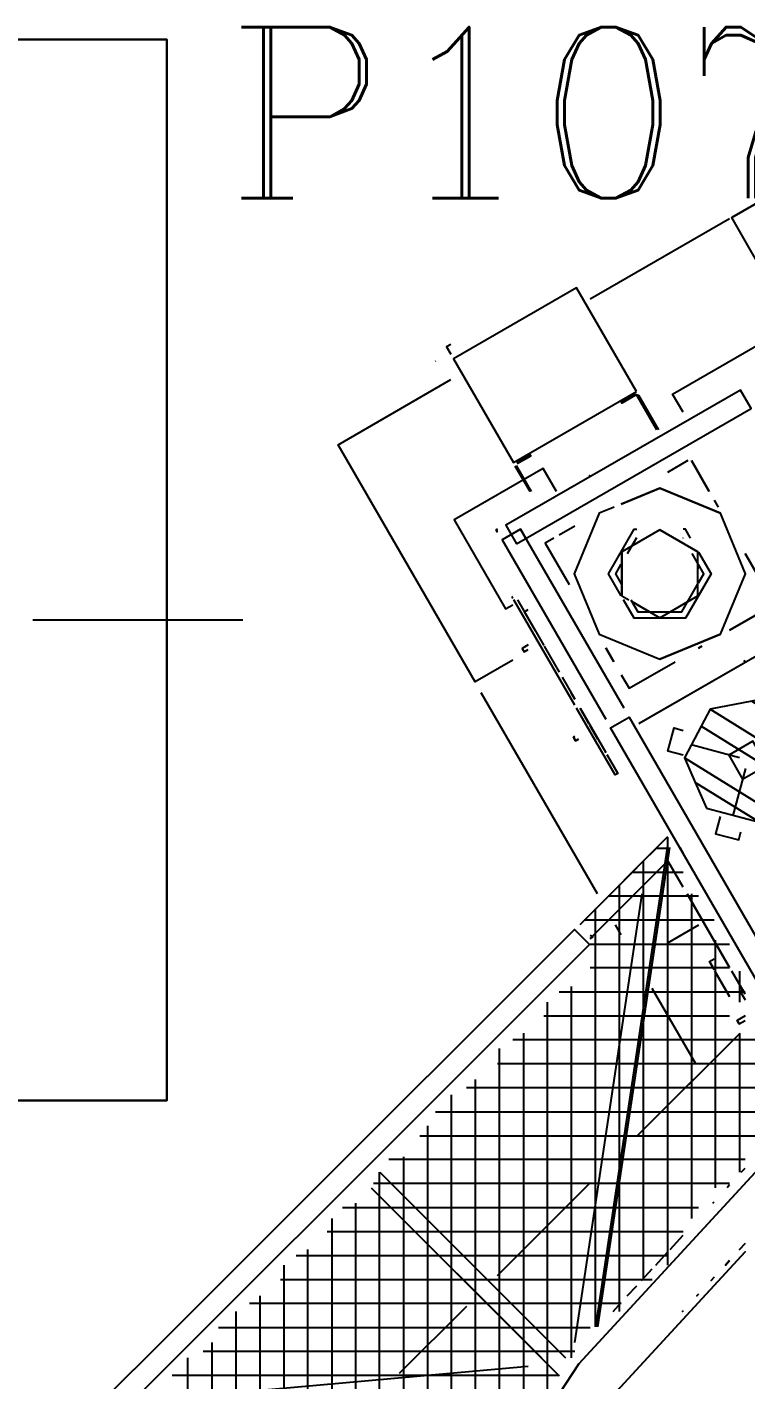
# Model space of a CAD drawing. Extents: x -57244 to 324435, y 15553 to 159369.
# Drawn here: x 58789 to 60887, y 48328 to 52280 of the extents above; entities that cross this region are included whole.
import ezdxf

# ---------------------------------------------------------------- set-up
doc = ezdxf.new("R2010")
doc.units = 0
doc.header["$LTSCALE"] = 2000
doc.header["$MEASUREMENT"] = 0
doc.linetypes.add('DASHDOT', pattern=[1, 0.5, -0.25, 0, -0.25])
doc.layers.add('BASE', color=253, linetype='CONTINUOUS')
doc.styles.add('ROMANC', font='ROMANC', dxfattribs={"height": 0.2})

msp = doc.modelspace()

# ---------------------------------------------------------------- linework, layer by layer
at = {"layer": 'BASE', "linetype": 'Continuous'}
for p, q in [((60839.8, 51720), (60433.1, 51485.1)), ((59981.1, 51303.9), (59980.5, 51303.5)), ((60704.2, 51155), (60673.5, 51208.2)), ((60902.5, 51165.7), (60871.2, 51219.9)), ((60257.3, 50923.1), (60214.4, 50997.4)), ((60261.9, 50923.1), (60217.9, 50999.4)), ((60718.2, 51013.5), (60659, 50979.3)), ((60718.2, 51013.5), (60659, 50979.3)), ((60780.4, 50923.1), (60728.2, 51013.5)), ((60728.2, 51013.5), (60780.4, 50923.1)), ((60257.3, 50923.1), (60231.2, 50968.3)), ((60334.7, 50923.1), (60295.9, 50990.2)), ((60430, 50968.3), (60433.1, 50970.1)), ((60433.1, 50970.1), (60430, 50968.3)), ((60794.6, 50898.5), (60806.5, 50877.9)), ((60794.6, 50898.5), (60806.5, 50877.9)), ((60036.1, 50840.2), (60186.1, 50580.4)), ((60161.9, 50813.5), (60158, 50811.2)), ((60160, 50807.8), (60161.9, 50808.9)), ((60160, 50807.8), (60161.9, 50804.4)), ((60161.7, 50808.8), (60161.9, 50808.9)), ((60342.7, 50796.7), (60387.9, 50822.8)), ((60342.7, 50796.7), (60387.9, 50822.8)), ((60636, 50811.6), (60747.3, 50747.4)), ((60207.1, 50790.1), (60208.6, 50787.5)), ((60541.7, 50742.3), (60568.7, 50789)), ((60554.6, 50764.6), (60568.7, 50772.7)), ((60704.3, 50787.5), (60704.2, 50787.6)), ((60524.8, 50618.9), (60524.8, 50747.4)), ((60524.8, 50653.3), (60524.8, 50697.1)), ((60747.3, 50713), (60747.3, 50697.1)), ((60205.6, 50614.7), (60207.1, 50615.6)), ((60387.9, 50299), (60210.2, 50606.7)), ((60220.6, 50606.7), (60297.5, 50473.6)), ((60606.2, 50571.9), (60554.6, 50601.7)), ((60636, 50554.7), (60747.3, 50618.9)), ((60665.9, 50571.9), (60717.5, 50601.7)), ((60575.2, 50245.2), (61156.2, 50580.6)), ((61156.2, 50580.5), (60575.4, 50245.2)), ((60812.8, 50506.4), (60636, 50433.1)), ((60298.9, 50471.1), (60342.7, 50395.3)), ((60478.3, 50466.4), (60501.6, 50425.9)), ((60501.6, 50425.9), (60478.3, 50466.4)), ((60749.4, 50465.7), (60758.8, 50471.1)), ((60758.8, 50471.1), (60749.4, 50465.7)), ((60207.1, 50430.9), (60096.8, 50367.2)), ((60885, 50428.5), (60880.5, 50425.9)), ((60351.1, 50380.7), (60387.9, 50317)), ((60454.3, 49748), (60115, 50335.5)), ((60387.9, 50317), (60377.2, 50335.5)), ((60377.2, 50335.5), (60387.9, 50317)), ((60432.6, 50335.5), (60433.1, 50334.7)), ((60403.3, 50290.3), (60478.3, 50160.4)), ((60429.3, 50245.2), (60403.3, 50290.3)), ((60403.3, 50290.3), (60455.4, 50200)), ((60455.4, 50200), (60433.1, 50238.7)), ((60868.6, 50145), (60731.4, 50181.8)), ((60886.3, 50114.4), (60849.5, 49977.2)), ((60659, 49914.4), (60402.2, 49657.6)), ((60659, 49914.4), (60402.2, 49657.6)), ((60659, 49889.2), (60448.6, 48482.5)), ((60659, 49914.4), (60613.9, 49869.2)), ((60659, 49914.4), (60613.9, 49869.2)), ((60658.4, 49913.7), (60658.4, 48663.3)), ((60659, 49848.7), (60454.6, 48482.5)), ((60583, 49838.4), (60628.2, 49883.6)), ((60625.8, 49881.2), (60659, 49881.2)), ((60657.5, 49838.4), (60659, 49848.7)), ((60659.9, 49844.6), (60665, 49883.6)), ((60704.2, 49867.8), (60695.1, 49883.6)), ((60704.2, 49867.8), (60695.1, 49883.6)), ((60568.7, 49824), (60402.2, 49657.6)), ((60433.1, 49617.7), (60659, 49843.7)), ((60555.8, 49811.2), (60704.2, 49811.2)), ((60588.4, 48618.1), (60588.4, 49843.7)), ((60659, 49843.7), (60653.7, 49838.4)), ((60704.2, 49767.8), (60659.9, 49844.6)), ((60650.7, 49793.2), (60454.6, 48482.5)), ((60518.4, 48527.7), (60518.4, 49773.7)), ((60583.3, 49748), (60387.2, 48437.3)), ((60583.3, 49748), (60387.2, 48437.3)), ((60568.7, 49753.3), (60433.1, 49617.7)), ((60749.4, 49741.2), (60485.8, 49741.2)), ((60839.8, 49532.9), (60715.7, 49748)), ((60839.8, 49532.9), (60715.7, 49748)), ((60715.7, 49748), (60839.8, 49532.9)), ((60728.4, 49748), (60728.4, 48798.9)), ((60448.4, 48482.5), (60448.4, 49703.7)), ((60794.6, 49671.2), (60415.8, 49671.2)), ((60523.5, 49628.1), (60506.4, 49657.6)), ((60749.4, 49655.9), (60659, 49603.7)), ((60749.4, 49655.9), (60659, 49603.7)), ((60798.4, 48889.3), (60798.4, 49612.4)), ((60433.1, 49601.2), (60839.8, 49601.2)), ((60839.8, 49531.2), (60433.1, 49531.2)), ((60781.1, 49549.8), (60794.6, 49526.4)), ((60839.8, 49448.1), (60797.2, 49522)), ((60797.2, 49522), (60839.8, 49448.1)), ((60885, 49454.6), (60846.1, 49522)), ((60885, 49454.6), (60846.1, 49522)), ((60885, 49454.6), (60846.1, 49522)), ((60868.4, 49522), (60868.4, 49431.6)), ((60342.7, 49461.2), (60885, 49461.2)), ((60378.4, 48392.1), (60378.4, 49476.8)), ((60741.3, 49250.8), (60613.9, 49471.6)), ((60741.3, 49250.8), (60613.9, 49471.6)), ((60870.6, 49462.9), (60885, 49437.9)), ((60885, 49455.9), (60878.4, 49467.4)), ((60308.4, 48301.7), (60308.4, 49431.6)), ((60297.5, 49391.2), (60839.8, 49391.2)), ((60867.8, 49367.8), (60861.8, 49378.2)), ((60238.4, 49341.2), (60238.4, 48166.1)), ((60568.7, 49039.4), (60870.5, 49341.2)), ((60868.4, 49341.2), (60868.4, 48934.5)), ((60168.4, 48120.9), (60168.4, 49296)), ((60930.2, 49321.2), (60207.1, 49321.2)), ((60930.2, 49251.2), (60161.9, 49251.2)), ((60975.4, 49181.2), (60071.5, 49181.2)), ((60098.4, 47985.4), (60098.4, 49205.6)), ((60734.9, 49205.6), (60568.7, 49039.4)), ((60028.4, 47895), (60028.4, 49160.4)), ((59981.1, 49111.2), (61020.6, 49111.2)), ((59958.4, 49070.1), (59958.4, 47759.4)), ((59935.9, 49041.2), (60975.4, 49041.2)), ((59888.4, 48979.7), (59888.4, 47623.8)), ((60885, 48971.2), (59845.5, 48971.2)), ((60873.9, 48934.5), (60885, 48946.5)), ((60839.8, 48901.2), (59800.3, 48901.2)), ((59818.4, 47533.4), (59818.4, 48934.5)), ((59818.9, 48934.5), (60342.7, 48410.7)), ((59818.9, 48934.5), (60361.2, 48392.1)), ((60161.9, 48632.6), (60433.1, 48903.8)), ((60433.1, 48903.8), (60161.9, 48632.6)), ((60839.8, 48897.4), (60832.3, 48889.3)), ((59793.3, 48889.3), (60290.5, 48392.1)), ((59793.3, 48889.3), (60342.7, 48339.9)), ((59709.9, 48831.2), (60749.4, 48831.2)), ((59748.4, 47352.6), (59748.4, 48844.1)), ((60790.7, 48844.1), (60794.6, 48848.3)), ((59678.4, 48798.9), (59678.4, 47262.2)), ((60749.1, 48798.9), (60749.4, 48799.2)), ((59664.7, 48761.2), (60704.2, 48761.2)), ((60665.9, 48708.5), (60704.2, 48750.2)), ((59608.4, 47081.4), (59608.4, 48708.5)), ((60624.3, 48663.3), (60659, 48701.1)), ((60869.1, 48708.5), (60885, 48725.8)), ((60885, 48725.8), (60869.1, 48708.5)), ((60885, 48725.8), (60869.1, 48708.5)), ((59538.4, 48663.3), (59538.4, 46945.9)), ((59574.3, 48691.2), (60659, 48691.2)), ((60827.5, 48663.3), (60839.8, 48676.7)), ((60827.5, 48663.3), (60839.8, 48676.7)), ((60839.8, 48676.7), (60827.5, 48663.3)), ((59529.2, 48621.2), (60613.9, 48621.2)), ((60582.7, 48618.1), (60613.9, 48652)), ((60794.6, 48627.6), (60785.9, 48618.1)), ((60794.6, 48627.6), (60785.9, 48618.1)), ((60794.6, 48627.6), (60785.9, 48618.1)), ((60541.1, 48572.9), (60568.7, 48602.9)), ((60523.5, 48551.2), (59438.8, 48551.2)), ((59468.4, 48572.9), (59468.4, 46765.1)), ((60071.5, 48542.3), (59876.2, 48346.9)), ((59876.2, 48346.9), (60071.5, 48542.3)), ((60499.5, 48527.7), (60523.5, 48553.8)), ((60744.3, 48572.9), (60749.4, 48578.5)), ((60744.3, 48572.9), (60749.4, 48578.5)), ((60744.3, 48572.9), (60749.4, 48578.5)), ((59398.4, 48527.7), (59398.4, 46629.5)), ((60704.2, 48529.4), (60702.7, 48527.7)), ((60704.2, 48529.4), (60702.7, 48527.7)), ((60704.2, 48529.4), (60702.7, 48527.7)), ((59348.4, 48481.2), (60433.1, 48481.2)), ((59328.4, 48437.3), (59328.4, 46403.5)), ((59258.4, 46222.7), (59258.4, 48392.1)), ((59303.2, 48411.2), (60387.9, 48411.2)), ((60252.3, 48366.8), (59167.6, 48269)), ((60252.3, 48366.8), (59167.6, 48269)), ((59212.8, 48341.2), (60342.7, 48341.2))]:
    msp.add_line(p, q, dxfattribs=at)
at = {"layer": 'BASE', "linetype": 'DASHDOT'}
msp.add_line((58806, 50548), (59418.9, 50548), dxfattribs=at)
at = {"layer": 'BASE', "linetype": 'Continuous'}
for points in [[(59197.4, 52243.7), (55147.4, 52243.7), (55147.4, 49143.7), (59197.4, 49143.7)], [(60966.5, 51514.8), (60846, 51723.5), (61538.8, 52123.5), (60846, 51723.5)], [(61653.4, 51911.4), (60966.5, 51514.8), (60846, 51723.5), (61538.8, 52123.5), (61657.8, 51917.4)], [(60026.3, 51353), (60013.8, 51345.8), (60026.3, 51324.2)], [(60704.2, 51155), (60673.5, 51208.2), (60933.3, 51358.2), (60975.4, 51285.3)], [(60207.1, 50430.9), (60096.8, 50367.2), (59696.8, 51060), (60026.3, 51250.3)], [(60627.5, 51103.9), (60570.4, 51202.9), (60564.9, 51204.4), (60525, 51181.4), (60523, 51184.8), (60562.9, 51207.8), (60573.8, 51204.9), (60632.1, 51103.9)], [(60568.7, 51206.3), (60573.8, 51204.9), (60632.1, 51103.9)], [(60627.5, 51103.9), (60570.4, 51202.9), (60568.7, 51203.4)], [(60219.3, 51004.9), (60259.2, 51027.9), (60257.2, 51031.3), (60217.3, 51008.3)], [(60334.7, 50923.1), (60295.9, 50990.2), (60036.1, 50840.2), (60186.1, 50580.4), (60207.1, 50592.5)], [(60502.6, 50877.9), (60459.3, 50859.9), (60386, 50683.1), (60459.3, 50506.4), (60636, 50433.1), (60812.8, 50506.4), (60886, 50683.1), (60812.8, 50859.9), (60636, 50933.1), (60523.5, 50886.5)], [(60523.5, 50886.5), (60636, 50933.1), (60812.8, 50859.9)], [(60502.6, 50877.9), (60459.3, 50859.9), (60386, 50683.1), (60459.3, 50506.4)], [(60161.9, 50808.9), (60160, 50807.8), (60158, 50811.2), (60161.9, 50813.5)], [(60161.9, 50808.9), (60160, 50807.8), (60161.9, 50804.4)], [(60161.9, 50808.9), (60161.7, 50808.8), (60161.9, 50808.4)], [(60161.9, 50808.9), (60161.7, 50808.8), (60161.9, 50808.4)], [(60161.9, 50808.9), (60161.7, 50808.8), (60161.9, 50808.4)], [(60161.9, 50808.9), (60161.7, 50808.8), (60161.9, 50808.4)], [(60161.9, 50808.9), (60161.7, 50808.8), (60161.9, 50808.4)], [(60161.9, 50808.4), (60161.7, 50808.8), (60161.9, 50808.9)], [(60161.9, 50808.4), (60161.7, 50808.8), (60161.9, 50808.9)], [(60161.9, 50808.4), (60161.7, 50808.8), (60161.9, 50808.9)], [(60161.9, 50808.4), (60161.7, 50808.8), (60161.9, 50808.4)], [(60229.7, 50813.4), (60175.6, 50782.2), (60478.3, 50257.9)], [(60531.7, 50290.3), (60229.7, 50813.4), (60175.6, 50782.2), (60478.3, 50257.9)], [(60202.7, 50797.8), (60229.7, 50813.4), (60245.4, 50786.4)], [(60523.5, 50618.3), (60486, 50683.1), (60561, 50813.1), (60568.7, 50813.1)], [(60568.7, 50593.6), (60636, 50554.7), (60747.3, 50618.9), (60747.3, 50747.4), (60636, 50811.6), (60524.8, 50747.4), (60524.8, 50618.9), (60545.9, 50606.7)], [(60725.8, 50787.5), (60711, 50813.1), (60704.2, 50813.1)], [(60326.8, 50787.5), (60301.4, 50772.8), (60371.2, 50651.9)], [(60326.8, 50787.5), (60301.4, 50772.8), (60371.2, 50651.9)], [(60749.4, 50746.5), (60786, 50683.1), (60711, 50553.2), (60561, 50553.2), (60530.2, 50606.7)], [(60749.4, 50657), (60764.5, 50683.1), (60730.4, 50742.3)], [(60885, 50741.9), (60970.7, 50593.5), (60839.8, 50517.9)], [(60839.8, 50517.9), (60970.7, 50593.5), (60885, 50741.9)], [(60525.6, 50651.9), (60507.5, 50683.1), (60523.5, 50710.7)], [(60551.7, 50606.7), (60571.8, 50571.9), (60700.3, 50571.9), (60746.5, 50651.9)], [(60207.1, 50615.6), (60205.6, 50614.7), (60207.1, 50612.1)], [(60272.8, 50516.3), (60240.9, 50571.6), (60252.3, 50578.2)], [(60272.8, 50516.3), (60240.9, 50571.6), (60252.3, 50578.2)], [(60252.3, 50475.4), (60234.3, 50465), (60240.3, 50454.6), (60252.3, 50461.6)], [(60523.5, 50388.1), (60546.4, 50348.5), (60680.5, 50425.9)], [(60523.5, 50388.1), (60546.4, 50348.5), (60680.5, 50425.9)], [(60481.5, 50154.8), (60513.4, 50099.7), (60505.6, 50095.1), (60392.9, 50290.3)], [(61111, 49162), (60492.6, 50233.1), (60546.8, 50264.3), (61156.2, 49208.7)], [(60387.9, 50207.3), (60384.3, 50205.2), (60390.3, 50194.9), (60399.1, 50200)], [(60399.1, 50200), (60390.3, 50194.9), (60384.3, 50205.2)], [(60704.2, 50152.8), (60659.6, 50164.8), (60677.7, 50232.4), (60704.2, 50225.3)], [(60812.4, 49974), (60798.9, 49923.5), (60866.5, 49905.4), (60872.8, 49928.8)], [(60812.4, 49974), (60798.9, 49923.5), (60866.5, 49905.4), (60872.8, 49928.8)], [(60704.2, 49767.8), (60659.9, 49844.6), (60665, 49883.6)], [(60704.2, 49767.8), (60659.9, 49844.6), (60665, 49883.6)], [(58672.2, 47929.4), (60386.9, 49644), (60431.1, 49599.9), (58716.4, 47885.2)], [(60433.1, 49617.8), (60440.2, 49621.9), (60433.1, 49626)], [(60794.6, 49526.4), (60781.1, 49549.8), (60794.6, 49557.6)], [(60885, 49455.9), (60878.4, 49467.4), (60870.6, 49462.9), (60885, 49437.9)], [(60885, 49391.6), (60861.8, 49378.2), (60867.8, 49367.8), (60885, 49377.7)], [(59021.4, 44369.7), (59109.6, 45434.4), (59374.7, 46481.5), (59808.6, 47470.6), (60399.4, 48374.9), (61131, 49169.6)], [(60885, 48701.8), (60509.4, 48293.8), (60071.7, 47623.8)], [(60399.4, 48374.9), (59808.6, 47470.6), (59374.7, 46481.5)]]:
    msp.add_lwpolyline(points, dxfattribs=at)
for points in [[(59197.4, 49143.7), (59197.4, 52243.7), (55147.4, 52243.7), (55147.4, 49143.7)], [(55147.4, 52243.7), (59197.4, 52243.7), (59197.4, 49143.7), (55147.4, 49143.7)], [(60568.2, 51215.6), (60393.2, 51518.7), (60033.8, 51311.2), (60208.8, 51008.1)], [(60218.3, 50770.7), (60902.5, 51165.7), (60871.2, 51219.9), (60187, 50824.9)], [(60877.9, 50083.2), (60948.1, 50123.7), (60907.6, 50193.9), (60837.4, 50153.4)], [(60837.4, 50153.4), (60877.9, 50083.2), (60948.1, 50123.7), (60907.6, 50193.9)], [(60431.1, 49599.9), (60386.9, 49644), (58672.2, 47929.4), (58716.4, 47885.2)], [(60509.4, 48293.8), (60885, 48701.8), (60509.4, 48293.8), (60071.7, 47623.8)], [(60885, 48725.8), (60869.1, 48708.5)], [(60885, 48725.8), (60869.1, 48708.5)], [(60885, 48725.8), (60869.1, 48708.5)], [(60885, 48725.8), (60869.1, 48708.5)], [(60885, 48725.8), (60869.1, 48708.5)], [(60885, 48725.8), (60869.1, 48708.5)], [(60839.8, 48676.7), (60827.5, 48663.3)], [(60839.8, 48676.7), (60827.5, 48663.3)], [(60839.8, 48676.7), (60827.5, 48663.3)], [(60839.8, 48676.7), (60827.5, 48663.3)], [(60839.8, 48676.7), (60827.5, 48663.3)], [(60839.8, 48676.7), (60827.5, 48663.3)], [(60794.6, 48627.6), (60785.9, 48618.1)], [(60794.6, 48627.6), (60785.9, 48618.1)], [(60794.6, 48627.6), (60785.9, 48618.1)], [(60794.6, 48627.6), (60785.9, 48618.1)], [(60794.6, 48627.6), (60785.9, 48618.1)], [(60794.6, 48627.6), (60785.9, 48618.1)], [(60749.4, 48578.5), (60744.3, 48572.9)], [(60749.4, 48578.5), (60744.3, 48572.9)], [(60749.4, 48578.5), (60744.3, 48572.9)], [(60749.4, 48578.5), (60744.3, 48572.9)], [(60749.4, 48578.5), (60744.3, 48572.9)], [(60749.4, 48578.5), (60744.3, 48572.9)], [(60704.2, 48529.4), (60702.7, 48527.7)], [(60704.2, 48529.4), (60702.7, 48527.7)], [(60704.2, 48529.4), (60702.7, 48527.7)], [(60704.2, 48529.4), (60702.7, 48527.7)], [(60704.2, 48529.4), (60702.7, 48527.7)], [(60704.2, 48529.4), (60702.7, 48527.7)]]:
    msp.add_lwpolyline(points, close=True, dxfattribs=at)
msp.add_point((60245.4, 50786.4), dxfattribs=at)

# ---------------------------------------------------------------- texts
at = {"layer": 'BASE', "linetype": 'Continuous', "style": 'ROMANC'}
msp.add_text('P107', height=500, dxfattribs=at).set_placement((59372.5, 51780.4))

# ---------------------------------------------------------------- meshes
at = {"layer": 'BASE', "linetype": 'Continuous'}
mesh = msp.add_polyface(dxfattribs=at)
corners = [(59109.6, 45434.4), (59374.7, 46481.5), (59374.7, 46481.5), (59374.7, 46481.5), (59808.6, 47470.6), (59808.6, 47470.6), (60399.4, 48374.9), (60399.4, 48374.9), (61131, 49169.6), (61131, 49169.6), (61983.3, 49833), (61983.3, 49833), (62933.3, 50347.1)]
mesh.append_faces([[corners[k] for k in face] for face in [(0, 0, 3, 2), (1, 2, 5, 4), (4, 5, 7, 6), (6, 7, 9, 8), (8, 9, 11, 10), (10, 11, 12, 12)]], dxfattribs={"vtx0": -1, "vtx2": -1})
mesh = msp.add_polyface(dxfattribs=at)
corners = [(59109.6, 45434.4), (59374.7, 46481.5), (59374.7, 46481.5), (59374.7, 46481.5), (59808.6, 47470.6), (59808.6, 47470.6), (60399.4, 48374.9), (60399.4, 48374.9), (61131, 49169.6), (61131, 49169.6), (61983.3, 49833), (61983.3, 49833), (62933.3, 50347.1)]
mesh.append_faces([[corners[k] for k in face] for face in [(0, 0, 3, 2), (1, 2, 5, 4), (4, 5, 7, 6), (6, 7, 9, 8), (8, 9, 11, 10), (10, 11, 12, 12)]], dxfattribs={"vtx0": -1, "vtx2": -1})
mesh = msp.add_polyface(dxfattribs=at)
corners = [(59109.6, 45434.4), (59374.7, 46481.5), (59374.7, 46481.5), (59374.7, 46481.5), (59808.6, 47470.6), (59808.6, 47470.6), (60399.4, 48374.9), (60399.4, 48374.9), (61131, 49169.6), (61131, 49169.6), (61983.3, 49833), (61983.3, 49833), (62933.3, 50347.1)]
mesh.append_faces([[corners[k] for k in face] for face in [(0, 0, 3, 2), (1, 2, 5, 4), (4, 5, 7, 6), (6, 7, 9, 8), (8, 9, 11, 10), (10, 11, 12, 12)]], dxfattribs={"vtx0": -1, "vtx2": -1})
mesh = msp.add_polyface(dxfattribs=at)
corners = [(59109.6, 45434.4), (59374.7, 46481.5), (59374.7, 46481.5), (59374.7, 46481.5), (59808.6, 47470.6), (59808.6, 47470.6), (60399.4, 48374.9), (60399.4, 48374.9), (61131, 49169.6), (61131, 49169.6), (61983.3, 49833), (61983.3, 49833), (62933.3, 50347.1)]
mesh.append_faces([[corners[k] for k in face] for face in [(0, 0, 3, 2), (1, 2, 5, 4), (4, 5, 7, 6), (6, 7, 9, 8), (8, 9, 11, 10), (10, 11, 12, 12)]], dxfattribs={"vtx0": -1, "vtx2": -1})
mesh = msp.add_polyface(dxfattribs=at)
corners = [(59109.6, 45434.4), (59374.7, 46481.5), (59374.7, 46481.5), (59374.7, 46481.5), (59808.6, 47470.6), (59808.6, 47470.6), (60399.4, 48374.9), (60399.4, 48374.9), (61131, 49169.6), (61131, 49169.6), (61983.3, 49833), (61983.3, 49833), (62933.3, 50347.1)]
mesh.append_faces([[corners[k] for k in face] for face in [(0, 0, 3, 2), (1, 2, 5, 4), (4, 5, 7, 6), (6, 7, 9, 8), (8, 9, 11, 10), (10, 11, 12, 12)]], dxfattribs={"vtx0": -1, "vtx2": -1})
mesh = msp.add_polyface(dxfattribs=at)
corners = [(59109.6, 45434.4), (59374.7, 46481.5), (59374.7, 46481.5), (59374.7, 46481.5), (59808.6, 47470.6), (59808.6, 47470.6), (60399.4, 48374.9), (60399.4, 48374.9), (61131, 49169.6), (61131, 49169.6), (61983.3, 49833), (61983.3, 49833), (62933.3, 50347.1)]
mesh.append_faces([[corners[k] for k in face] for face in [(0, 0, 3, 2), (1, 2, 5, 4), (4, 5, 7, 6), (6, 7, 9, 8), (8, 9, 11, 10), (10, 11, 12, 12)]], dxfattribs={"vtx0": -1, "vtx2": -1})
mesh = msp.add_polyface(dxfattribs=at)
corners = [(60772.1, 49998.3), (60927.1, 49956.8), (60739.4, 50073.2), (60707.9, 50145.5), (60966, 49985.4), (60707.9, 50145.5), (60756.7, 50237.8), (61056.3, 50052.1), (60782.9, 50287.4), (61058.7, 50116.4), (60904.4, 50310.4), (61062.3, 50212.5), (60940.6, 50317.2)]
mesh.append_faces([[corners[k] for k in face] for face in [(0, 0, 1, 2), (2, 1, 4, 5), (3, 4, 7, 6), (6, 7, 9, 8), (8, 9, 11, 10), (10, 11, 12, 12)]], dxfattribs={"vtx0": -1, "vtx2": -1})

doc.saveas('drawing.dxf')
